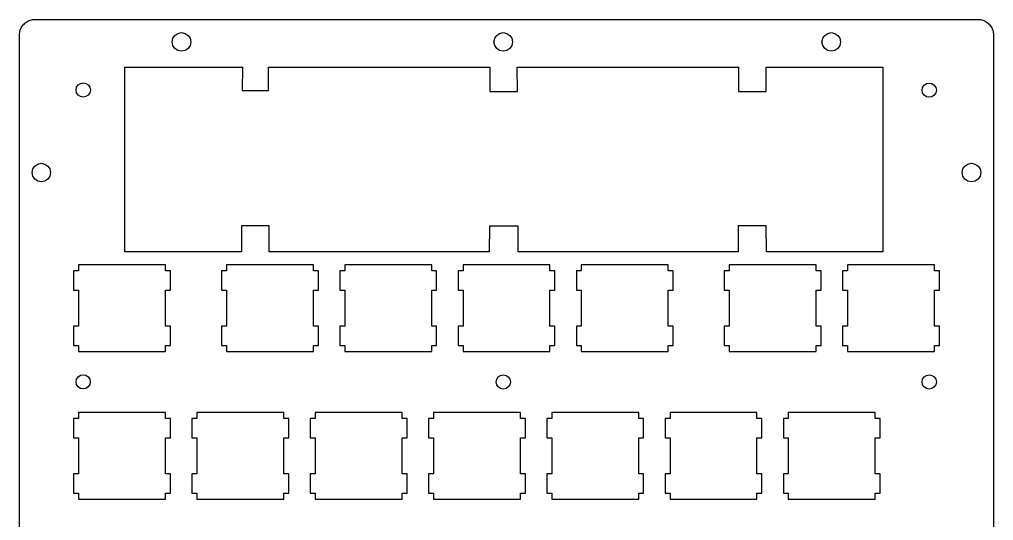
# Model space of a CAD drawing. Extents: x 0 to 157, y 0 to 163.
# Drawn here: x 0.1 to 157, y 82.4 to 163.2 of the extents above; entities that cross this region are included whole.
import ezdxf

# ---------------------------------------------------------------- set-up
doc = ezdxf.new("R2010")
doc.units = 0
doc.layers.get('0').update_dxf_attribs({"linetype": 'CONTINUOUS'})

msp = doc.modelspace()

# ---------------------------------------------------------------- linework, layer by layer
at = {"color": 5}
for p, q in [((2.209, 163.134), (2.40468, 163.157)), ((2.40468, 163.157), (2.60036, 163.164)), ((2.60036, 163.164), (154.477, 163.164)), ((154.477, 163.164), (154.672, 163.157)), ((154.672, 163.157), (154.868, 163.134)), ((0.22324, 161.436), (0.29077, 161.621)), ((0.29077, 161.621), (0.37345, 161.798)), ((0.37345, 161.798), (0.46853, 161.971)), ((0.46853, 161.971), (0.5774, 162.133)), ((0.5774, 162.133), (0.69867, 162.287)), ((0.69867, 162.287), (0.83234, 162.432)), ((0.83234, 162.432), (0.97703, 162.566)), ((0.97703, 162.566), (1.13137, 162.687)), ((1.13137, 162.687), (1.29398, 162.796)), ((1.29398, 162.796), (1.46623, 162.891)), ((1.46623, 162.891), (1.644, 162.974)), ((1.644, 162.974), (1.82866, 163.041)), ((1.82866, 163.041), (2.01745, 163.095)), ((2.01745, 163.095), (2.209, 163.134)), ((154.868, 163.134), (155.06, 163.095)), ((155.06, 163.095), (155.248, 163.041)), ((155.248, 163.041), (155.433, 162.974)), ((155.433, 162.974), (155.611, 162.891)), ((155.611, 162.891), (155.783, 162.796)), ((155.783, 162.796), (155.946, 162.687)), ((155.946, 162.687), (156.1, 162.566)), ((156.1, 162.566), (156.244, 162.432)), ((156.244, 162.432), (156.378, 162.287)), ((156.378, 162.287), (156.5, 162.133)), ((156.5, 162.133), (156.609, 161.971)), ((156.609, 161.971), (156.704, 161.798)), ((156.704, 161.798), (156.786, 161.621)), ((156.786, 161.621), (156.854, 161.436)), ((0.1006, 160.664), (0.10749, 160.86)), ((0.1006, 2.60036), (0.1006, 160.664)), ((0.10749, 160.86), (0.13091, 161.055)), ((0.13091, 161.055), (0.1695, 161.247)), ((0.1695, 161.247), (0.22324, 161.436)), ((24.6986, 159.542), (24.8157, 160.127)), ((24.8157, 160.127), (25.1382, 160.603)), ((25.1382, 160.603), (25.615, 160.925)), ((25.615, 160.925), (26.1993, 161.042)), ((26.1993, 161.042), (26.7822, 160.925)), ((26.7822, 160.925), (27.259, 160.603)), ((27.259, 160.603), (27.5801, 160.127)), ((27.5801, 160.127), (27.6986, 159.542)), ((76.521, 159.542), (76.6382, 160.127)), ((76.6382, 160.127), (76.9592, 160.603)), ((76.9592, 160.603), (77.4361, 160.925)), ((77.4361, 160.925), (78.0203, 161.042)), ((78.0203, 161.042), (78.6035, 160.925)), ((78.6035, 160.925), (79.0801, 160.603)), ((79.0801, 160.603), (79.4025, 160.127)), ((79.4025, 160.127), (79.5211, 159.542)), ((129.35, 159.542), (129.467, 160.127)), ((129.467, 160.127), (129.789, 160.603)), ((129.789, 160.603), (130.266, 160.925)), ((130.266, 160.925), (130.85, 161.042)), ((130.85, 161.042), (131.433, 160.925)), ((131.433, 160.925), (131.91, 160.603)), ((131.91, 160.603), (132.231, 160.127)), ((132.231, 160.127), (132.35, 159.542)), ((156.854, 161.436), (156.907, 161.247)), ((156.907, 161.247), (156.946, 161.055)), ((156.946, 161.055), (156.97, 160.86)), ((156.97, 160.86), (156.977, 160.664)), ((156.977, 160.664), (156.977, 2.60036)), ((24.8157, 158.96), (24.6986, 159.542)), ((25.1382, 158.483), (24.8157, 158.96)), ((25.615, 158.16), (25.1382, 158.483)), ((27.259, 158.483), (26.7822, 158.16)), ((27.5801, 158.96), (27.259, 158.483)), ((27.6986, 159.542), (27.5801, 158.96)), ((76.6382, 158.96), (76.521, 159.542)), ((76.9592, 158.483), (76.6382, 158.96)), ((77.4361, 158.16), (76.9592, 158.483)), ((79.0801, 158.483), (78.6035, 158.16)), ((79.4025, 158.96), (79.0801, 158.483)), ((79.5211, 159.542), (79.4025, 158.96)), ((129.467, 158.96), (129.35, 159.542)), ((129.789, 158.483), (129.467, 158.96)), ((130.266, 158.16), (129.789, 158.483)), ((131.91, 158.483), (131.433, 158.16)), ((132.231, 158.96), (131.91, 158.483)), ((132.35, 159.542), (132.231, 158.96)), ((26.1993, 158.042), (25.615, 158.16)), ((26.7822, 158.16), (26.1993, 158.042)), ((78.0203, 158.042), (77.4361, 158.16)), ((78.6035, 158.16), (78.0203, 158.042)), ((130.85, 158.042), (130.266, 158.16)), ((131.433, 158.16), (130.85, 158.042)), ((17.0684, 155.49), (35.9943, 155.49)), ((17.0684, 125.689), (17.0684, 155.49)), ((35.9943, 155.49), (35.9625, 151.692)), ((40.1863, 151.711), (40.2209, 155.49)), ((40.2209, 155.49), (75.8666, 155.49)), ((75.8666, 155.49), (75.8624, 151.547)), ((80.2845, 151.547), (80.2763, 155.49)), ((80.2763, 155.49), (115.889, 155.49)), ((115.889, 155.49), (115.885, 151.551)), ((120.334, 151.54), (120.334, 155.49)), ((120.334, 155.49), (139.125, 155.49)), ((139.125, 155.49), (139.125, 125.689)), ((9.21219, 151.795), (9.30176, 152.243)), ((9.30176, 152.243), (9.54842, 152.608)), ((9.54842, 152.608), (9.915, 152.855)), ((9.915, 152.855), (10.3628, 152.944)), ((10.3628, 152.944), (10.8093, 152.855)), ((10.8093, 152.855), (11.1745, 152.608)), ((11.1745, 152.608), (11.4212, 152.243)), ((11.4212, 152.243), (11.5121, 151.795)), ((145.473, 151.767), (145.562, 152.215)), ((145.562, 152.215), (145.809, 152.582)), ((145.809, 152.582), (146.174, 152.829)), ((146.174, 152.829), (146.622, 152.918)), ((146.622, 152.918), (147.068, 152.829)), ((147.068, 152.829), (147.435, 152.582)), ((147.435, 152.582), (147.682, 152.215)), ((147.682, 152.215), (147.773, 151.767)), ((9.30176, 151.349), (9.21219, 151.795)), ((9.54842, 150.982), (9.30176, 151.349)), ((9.915, 150.735), (9.54842, 150.982)), ((10.3628, 150.644), (9.915, 150.735)), ((10.8093, 150.735), (10.3628, 150.644)), ((11.1745, 150.982), (10.8093, 150.735)), ((11.4212, 151.349), (11.1745, 150.982)), ((11.5121, 151.795), (11.4212, 151.349)), ((35.9625, 151.692), (40.1863, 151.711)), ((75.8624, 151.547), (80.2845, 151.547)), ((115.885, 151.551), (120.334, 151.54)), ((145.562, 151.321), (145.473, 151.767)), ((145.809, 150.956), (145.562, 151.321)), ((146.174, 150.709), (145.809, 150.956)), ((146.622, 150.618), (146.174, 150.709)), ((147.068, 150.709), (146.622, 150.618)), ((147.435, 150.956), (147.068, 150.709)), ((147.682, 151.321), (147.435, 150.956)), ((147.773, 151.767), (147.682, 151.321)), ((2.55626, 139.543), (3.03306, 139.864)), ((3.03306, 139.864), (3.61735, 139.981)), ((3.61735, 139.981), (4.20028, 139.864)), ((4.20028, 139.864), (4.67706, 139.543)), ((152.378, 139.543), (152.855, 139.864)), ((152.855, 139.864), (153.44, 139.981)), ((153.44, 139.981), (154.023, 139.864)), ((154.023, 139.864), (154.5, 139.543)), ((2.11805, 138.482), (2.23518, 139.066)), ((2.23518, 137.898), (2.11805, 138.482)), ((2.23518, 139.066), (2.55626, 139.543)), ((4.67706, 139.543), (4.99953, 139.066)), ((4.99953, 139.066), (5.11803, 138.482)), ((5.11803, 138.482), (4.99953, 137.898)), ((151.94, 138.482), (152.057, 139.066)), ((152.057, 137.898), (151.94, 138.482)), ((152.057, 139.066), (152.378, 139.543)), ((154.5, 139.543), (154.821, 139.066)), ((154.821, 139.066), (154.94, 138.482)), ((154.94, 138.482), (154.821, 137.898)), ((2.55626, 137.421), (2.23518, 137.898)), ((3.03306, 137.1), (2.55626, 137.421)), ((3.61735, 136.981), (3.03306, 137.1)), ((4.20028, 137.1), (3.61735, 136.981)), ((4.67706, 137.421), (4.20028, 137.1)), ((4.99953, 137.898), (4.67706, 137.421)), ((152.378, 137.421), (152.057, 137.898)), ((152.855, 137.1), (152.378, 137.421)), ((153.44, 136.981), (152.855, 137.1)), ((154.023, 137.1), (153.44, 136.981)), ((154.5, 137.421), (154.023, 137.1)), ((154.821, 137.898), (154.5, 137.421)), ((40.3324, 129.894), (35.8719, 129.891)), ((35.8719, 129.891), (35.8733, 125.689)), ((40.3324, 125.689), (40.3324, 129.894)), ((75.7784, 129.873), (75.7728, 125.689)), ((80.3973, 129.862), (75.7784, 129.873)), ((80.4058, 125.689), (80.3973, 129.862)), ((115.842, 129.88), (115.831, 125.689)), ((120.374, 129.889), (115.842, 129.88)), ((120.394, 125.689), (120.374, 129.889)), ((35.8733, 125.689), (17.0684, 125.689)), ((75.7728, 125.689), (40.3324, 125.689)), ((115.831, 125.689), (80.4058, 125.689)), ((139.125, 125.689), (120.394, 125.689)), ((9.62561, 122.639), (8.82495, 122.639)), ((8.82495, 122.639), (8.82495, 119.538)), ((23.6265, 123.639), (9.62561, 123.639)), ((9.62561, 123.639), (9.62561, 122.639)), ((23.6265, 122.639), (23.6265, 123.639)), ((24.4257, 122.639), (23.6265, 122.639)), ((24.4257, 119.538), (24.4257, 122.639)), ((33.4381, 122.639), (32.6374, 122.639)), ((32.6374, 122.639), (32.6374, 119.538)), ((47.4377, 123.639), (33.4381, 123.639)), ((33.4381, 123.639), (33.4381, 122.639)), ((47.4377, 122.639), (47.4377, 123.639)), ((48.2381, 122.639), (47.4377, 122.639)), ((48.2381, 119.538), (48.2381, 122.639)), ((52.488, 122.639), (51.6876, 122.639)), ((51.6876, 122.639), (51.6876, 119.538)), ((66.4877, 123.639), (52.488, 123.639)), ((52.488, 123.639), (52.488, 122.639)), ((66.4877, 122.639), (66.4877, 123.639)), ((67.2881, 122.639), (66.4877, 122.639)), ((67.2881, 119.538), (67.2881, 122.639)), ((71.538, 122.639), (70.7376, 122.639)), ((70.7376, 122.639), (70.7376, 119.538)), ((85.5377, 123.639), (71.538, 123.639)), ((71.538, 123.639), (71.538, 122.639)), ((85.5377, 122.639), (85.5377, 123.639)), ((86.3381, 122.639), (85.5377, 122.639)), ((86.3381, 119.538), (86.3381, 122.639)), ((90.588, 122.639), (89.7876, 122.639)), ((89.7876, 122.639), (89.7876, 119.538)), ((104.588, 123.639), (90.588, 123.639)), ((90.588, 123.639), (90.588, 122.639)), ((104.588, 122.639), (104.588, 123.639)), ((105.388, 122.639), (104.588, 122.639)), ((105.388, 119.538), (105.388, 122.639)), ((114.401, 122.639), (113.601, 122.639)), ((113.601, 122.639), (113.601, 119.538)), ((128.402, 123.639), (114.401, 123.639)), ((114.401, 123.639), (114.401, 122.639)), ((128.402, 122.639), (128.402, 123.639)), ((129.201, 122.639), (128.402, 122.639)), ((129.201, 119.538), (129.201, 122.639)), ((133.451, 122.639), (132.65, 122.639)), ((132.65, 122.639), (132.65, 119.538)), ((147.452, 123.639), (133.451, 123.639)), ((133.451, 123.639), (133.451, 122.639)), ((147.452, 122.639), (147.452, 123.639)), ((148.251, 122.639), (147.452, 122.639)), ((148.251, 119.538), (148.251, 122.639)), ((8.82495, 119.538), (9.62561, 119.538)), ((9.62561, 119.538), (9.62561, 113.739)), ((23.6265, 113.739), (23.6265, 119.538)), ((23.6265, 119.538), (24.4257, 119.538)), ((32.6374, 119.538), (33.4381, 119.538)), ((33.4381, 119.538), (33.4381, 113.739)), ((47.4377, 113.739), (47.4377, 119.538)), ((47.4377, 119.538), (48.2381, 119.538)), ((51.6876, 119.538), (52.488, 119.538)), ((52.488, 119.538), (52.488, 113.739)), ((66.4877, 113.739), (66.4877, 119.538)), ((66.4877, 119.538), (67.2881, 119.538)), ((70.7376, 119.538), (71.538, 119.538)), ((71.538, 119.538), (71.538, 113.739)), ((85.5377, 113.739), (85.5377, 119.538)), ((85.5377, 119.538), (86.3381, 119.538)), ((89.7876, 119.538), (90.588, 119.538)), ((90.588, 119.538), (90.588, 113.739)), ((104.588, 113.739), (104.588, 119.538)), ((104.588, 119.538), (105.388, 119.538)), ((113.601, 119.538), (114.401, 119.538)), ((114.401, 119.538), (114.401, 113.739)), ((128.402, 113.739), (128.402, 119.538)), ((128.402, 119.538), (129.201, 119.538)), ((132.65, 119.538), (133.451, 119.538)), ((133.451, 119.538), (133.451, 113.739)), ((147.452, 113.739), (147.452, 119.538)), ((147.452, 119.538), (148.251, 119.538)), ((9.62561, 113.739), (8.82495, 113.739)), ((8.82495, 113.739), (8.82495, 110.639)), ((24.4257, 113.739), (23.6265, 113.739)), ((24.4257, 110.639), (24.4257, 113.739)), ((33.4381, 113.739), (32.6374, 113.739)), ((32.6374, 113.739), (32.6374, 110.639)), ((48.2381, 113.739), (47.4377, 113.739)), ((48.2381, 110.639), (48.2381, 113.739)), ((52.488, 113.739), (51.6876, 113.739)), ((51.6876, 113.739), (51.6876, 110.639)), ((67.2881, 113.739), (66.4877, 113.739)), ((67.2881, 110.639), (67.2881, 113.739)), ((71.538, 113.739), (70.7376, 113.739)), ((70.7376, 113.739), (70.7376, 110.639)), ((86.3381, 113.739), (85.5377, 113.739)), ((86.3381, 110.639), (86.3381, 113.739)), ((90.588, 113.739), (89.7876, 113.739)), ((89.7876, 113.739), (89.7876, 110.639)), ((105.388, 113.739), (104.588, 113.739)), ((105.388, 110.639), (105.388, 113.739)), ((114.401, 113.739), (113.601, 113.739)), ((113.601, 113.739), (113.601, 110.639)), ((129.201, 113.739), (128.402, 113.739)), ((129.201, 110.639), (129.201, 113.739)), ((133.451, 113.739), (132.65, 113.739)), ((132.65, 113.739), (132.65, 110.639)), ((148.251, 113.739), (147.452, 113.739)), ((148.251, 110.639), (148.251, 113.739)), ((8.82495, 110.639), (9.62561, 110.639)), ((9.62561, 110.639), (9.62561, 109.638)), ((23.6265, 109.638), (23.6265, 110.639)), ((23.6265, 110.639), (24.4257, 110.639)), ((32.6374, 110.639), (33.4381, 110.639)), ((33.4381, 110.639), (33.4381, 109.638)), ((47.4377, 109.638), (47.4377, 110.639)), ((47.4377, 110.639), (48.2381, 110.639)), ((51.6876, 110.639), (52.488, 110.639)), ((52.488, 110.639), (52.488, 109.638)), ((66.4877, 109.638), (66.4877, 110.639)), ((66.4877, 110.639), (67.2881, 110.639)), ((70.7376, 110.639), (71.538, 110.639)), ((71.538, 110.639), (71.538, 109.638)), ((85.5377, 109.638), (85.5377, 110.639)), ((85.5377, 110.639), (86.3381, 110.639)), ((89.7876, 110.639), (90.588, 110.639)), ((90.588, 110.639), (90.588, 109.638)), ((104.588, 109.638), (104.588, 110.639)), ((104.588, 110.639), (105.388, 110.639)), ((113.601, 110.639), (114.401, 110.639)), ((114.401, 110.639), (114.401, 109.638)), ((128.402, 109.638), (128.402, 110.639)), ((128.402, 110.639), (129.201, 110.639)), ((132.65, 110.639), (133.451, 110.639)), ((133.451, 110.639), (133.451, 109.638)), ((147.452, 109.638), (147.452, 110.639)), ((147.452, 110.639), (148.251, 110.639)), ((9.62561, 109.638), (23.6265, 109.638)), ((33.4381, 109.638), (47.4377, 109.638)), ((52.488, 109.638), (66.4877, 109.638)), ((71.538, 109.638), (85.5377, 109.638)), ((90.588, 109.638), (104.588, 109.638)), ((114.401, 109.638), (128.402, 109.638)), ((133.451, 109.638), (147.452, 109.638)), ((9.20669, 104.761), (9.29626, 105.209)), ((9.29626, 105.209), (9.54292, 105.576)), ((9.54292, 105.576), (9.90808, 105.822)), ((9.90808, 105.822), (10.356, 105.912)), ((10.356, 105.912), (10.8024, 105.822)), ((10.8024, 105.822), (11.169, 105.576)), ((11.169, 105.576), (11.4157, 105.209)), ((11.4157, 105.209), (11.5066, 104.761)), ((76.8696, 104.746), (76.9592, 105.194)), ((76.9592, 105.194), (77.2061, 105.561)), ((77.2061, 105.561), (77.5727, 105.807)), ((77.5727, 105.807), (78.0203, 105.897)), ((78.0203, 105.897), (78.4669, 105.807)), ((78.4669, 105.807), (78.8335, 105.561)), ((78.8335, 105.561), (79.0801, 105.194)), ((79.0801, 105.194), (79.1711, 104.746)), ((145.473, 104.746), (145.562, 105.194)), ((145.562, 105.194), (145.809, 105.561)), ((145.809, 105.561), (146.174, 105.807)), ((146.174, 105.807), (146.622, 105.897)), ((146.622, 105.897), (147.068, 105.807)), ((147.068, 105.807), (147.435, 105.561)), ((147.435, 105.561), (147.682, 105.194)), ((147.682, 105.194), (147.773, 104.746)), ((9.29626, 104.315), (9.20669, 104.761)), ((9.54292, 103.95), (9.29626, 104.315)), ((9.90808, 103.703), (9.54292, 103.95)), ((10.356, 103.612), (9.90808, 103.703)), ((10.8024, 103.703), (10.356, 103.612)), ((11.169, 103.95), (10.8024, 103.703)), ((11.4157, 104.315), (11.169, 103.95)), ((11.5066, 104.761), (11.4157, 104.315)), ((76.9592, 104.299), (76.8696, 104.746)), ((77.2061, 103.933), (76.9592, 104.299)), ((77.5727, 103.686), (77.2061, 103.933)), ((78.0203, 103.595), (77.5727, 103.686)), ((78.4669, 103.686), (78.0203, 103.595)), ((78.8335, 103.933), (78.4669, 103.686)), ((79.0801, 104.299), (78.8335, 103.933)), ((79.1711, 104.746), (79.0801, 104.299)), ((145.562, 104.299), (145.473, 104.746)), ((145.809, 103.933), (145.562, 104.299)), ((146.174, 103.686), (145.809, 103.933)), ((146.622, 103.595), (146.174, 103.686)), ((147.068, 103.686), (146.622, 103.595)), ((147.435, 103.933), (147.068, 103.686)), ((147.682, 104.299), (147.435, 103.933)), ((147.773, 104.746), (147.682, 104.299)), ((23.6265, 99.8266), (9.62561, 99.8266)), ((9.62561, 99.8266), (9.62561, 98.8261)), ((23.6265, 98.8261), (23.6265, 99.8266)), ((42.6766, 99.8266), (28.6756, 99.8266)), ((28.6756, 99.8266), (28.6756, 98.8261)), ((42.6766, 98.8261), (42.6766, 99.8266)), ((61.7266, 99.8266), (47.7255, 99.8266)), ((47.7255, 99.8266), (47.7255, 98.8261)), ((61.7266, 98.8261), (61.7266, 99.8266)), ((80.7766, 99.8266), (66.7755, 99.8266)), ((66.7755, 99.8266), (66.7755, 98.8261)), ((80.7766, 98.8261), (80.7766, 99.8266)), ((99.8266, 99.8266), (85.8255, 99.8266)), ((85.8255, 99.8266), (85.8255, 98.8261)), ((99.8266, 98.8261), (99.8266, 99.8266)), ((118.875, 99.8266), (104.876, 99.8266)), ((104.876, 99.8266), (104.876, 98.8261)), ((118.875, 98.8261), (118.875, 99.8266)), ((137.927, 99.8266), (123.926, 99.8266)), ((123.926, 99.8266), (123.926, 98.8261)), ((137.927, 98.8261), (137.927, 99.8266)), ((9.62561, 98.8261), (8.82495, 98.8261)), ((8.82495, 98.8261), (8.82495, 95.727)), ((24.4257, 98.8261), (23.6265, 98.8261)), ((24.4257, 95.727), (24.4257, 98.8261)), ((28.6756, 98.8261), (27.8763, 98.8261)), ((27.8763, 98.8261), (27.8763, 95.727)), ((43.4756, 98.8261), (42.6766, 98.8261)), ((43.4756, 95.727), (43.4756, 98.8261)), ((47.7255, 98.8261), (46.9265, 98.8261)), ((46.9265, 98.8261), (46.9265, 95.727)), ((62.5256, 98.8261), (61.7266, 98.8261)), ((62.5256, 95.727), (62.5256, 98.8261)), ((66.7755, 98.8261), (65.9765, 98.8261)), ((65.9765, 98.8261), (65.9765, 95.727)), ((81.5756, 98.8261), (80.7766, 98.8261)), ((81.5756, 95.727), (81.5756, 98.8261)), ((85.8255, 98.8261), (85.0265, 98.8261)), ((85.0265, 98.8261), (85.0265, 95.727)), ((100.624, 98.8261), (99.8266, 98.8261)), ((100.624, 95.727), (100.624, 98.8261)), ((104.876, 98.8261), (104.076, 98.8261)), ((104.076, 98.8261), (104.076, 95.727)), ((119.674, 98.8261), (118.875, 98.8261)), ((119.674, 95.727), (119.674, 98.8261)), ((123.926, 98.8261), (123.125, 98.8261)), ((123.125, 98.8261), (123.125, 95.727)), ((138.726, 98.8261), (137.927, 98.8261)), ((138.726, 95.727), (138.726, 98.8261)), ((8.82495, 95.727), (9.62561, 95.727)), ((9.62561, 95.727), (9.62561, 89.9266)), ((23.6265, 89.9266), (23.6265, 95.727)), ((23.6265, 95.727), (24.4257, 95.727)), ((27.8763, 95.727), (28.6756, 95.727)), ((28.6756, 95.727), (28.6756, 89.9266)), ((42.6766, 89.9266), (42.6766, 95.727)), ((42.6766, 95.727), (43.4756, 95.727)), ((46.9265, 95.727), (47.7255, 95.727)), ((47.7255, 95.727), (47.7255, 89.9266)), ((61.7266, 89.9266), (61.7266, 95.727)), ((61.7266, 95.727), (62.5256, 95.727)), ((65.9765, 95.727), (66.7755, 95.727)), ((66.7755, 95.727), (66.7755, 89.9266)), ((80.7766, 89.9266), (80.7766, 95.727)), ((80.7766, 95.727), (81.5756, 95.727)), ((85.0265, 95.727), (85.8255, 95.727)), ((85.8255, 95.727), (85.8255, 89.9266)), ((99.8266, 89.9266), (99.8266, 95.727)), ((99.8266, 95.727), (100.624, 95.727)), ((104.076, 95.727), (104.876, 95.727)), ((104.876, 95.727), (104.876, 89.9266)), ((118.875, 89.9266), (118.875, 95.727)), ((118.875, 95.727), (119.674, 95.727)), ((123.125, 95.727), (123.926, 95.727)), ((123.926, 95.727), (123.926, 89.9266)), ((137.927, 89.9266), (137.927, 95.727)), ((137.927, 95.727), (138.726, 95.727)), ((9.62561, 89.9266), (8.82495, 89.9266)), ((8.82495, 89.9266), (8.82495, 86.826)), ((24.4257, 89.9266), (23.6265, 89.9266)), ((24.4257, 86.826), (24.4257, 89.9266)), ((28.6756, 89.9266), (27.8763, 89.9266)), ((27.8763, 89.9266), (27.8763, 86.826)), ((43.4756, 89.9266), (42.6766, 89.9266)), ((43.4756, 86.826), (43.4756, 89.9266)), ((47.7255, 89.9266), (46.9265, 89.9266)), ((46.9265, 89.9266), (46.9265, 86.826)), ((62.5256, 89.9266), (61.7266, 89.9266)), ((62.5256, 86.826), (62.5256, 89.9266)), ((66.7755, 89.9266), (65.9765, 89.9266)), ((65.9765, 89.9266), (65.9765, 86.826)), ((81.5756, 89.9266), (80.7766, 89.9266)), ((81.5756, 86.826), (81.5756, 89.9266)), ((85.8255, 89.9266), (85.0265, 89.9266)), ((85.0265, 89.9266), (85.0265, 86.826)), ((100.624, 89.9266), (99.8266, 89.9266)), ((100.624, 86.826), (100.624, 89.9266)), ((104.876, 89.9266), (104.076, 89.9266)), ((104.076, 89.9266), (104.076, 86.826)), ((119.674, 89.9266), (118.875, 89.9266)), ((119.674, 86.826), (119.674, 89.9266)), ((123.926, 89.9266), (123.125, 89.9266)), ((123.125, 89.9266), (123.125, 86.826)), ((138.726, 89.9266), (137.927, 89.9266)), ((138.726, 86.826), (138.726, 89.9266)), ((8.82495, 86.826), (9.62561, 86.826)), ((9.62561, 86.826), (9.62561, 85.827)), ((23.6265, 85.827), (23.6265, 86.826)), ((23.6265, 86.826), (24.4257, 86.826)), ((27.8763, 86.826), (28.6756, 86.826)), ((28.6756, 86.826), (28.6756, 85.827)), ((42.6766, 85.827), (42.6766, 86.826)), ((42.6766, 86.826), (43.4756, 86.826)), ((46.9265, 86.826), (47.7255, 86.826)), ((47.7255, 86.826), (47.7255, 85.827)), ((61.7266, 85.827), (61.7266, 86.826)), ((61.7266, 86.826), (62.5256, 86.826)), ((65.9765, 86.826), (66.7755, 86.826)), ((66.7755, 86.826), (66.7755, 85.827)), ((80.7766, 85.827), (80.7766, 86.826)), ((80.7766, 86.826), (81.5756, 86.826)), ((85.0265, 86.826), (85.8255, 86.826)), ((85.8255, 86.826), (85.8255, 85.827)), ((99.8266, 85.827), (99.8266, 86.826)), ((99.8266, 86.826), (100.624, 86.826)), ((104.076, 86.826), (104.876, 86.826)), ((104.876, 86.826), (104.876, 85.827)), ((118.875, 85.827), (118.875, 86.826)), ((118.875, 86.826), (119.674, 86.826)), ((123.125, 86.826), (123.926, 86.826)), ((123.926, 86.826), (123.926, 85.827)), ((137.927, 85.827), (137.927, 86.826)), ((137.927, 86.826), (138.726, 86.826)), ((9.62561, 85.827), (23.6265, 85.827)), ((28.6756, 85.827), (42.6766, 85.827)), ((47.7255, 85.827), (61.7266, 85.827)), ((66.7755, 85.827), (80.7766, 85.827)), ((85.8255, 85.827), (99.8266, 85.827)), ((104.876, 85.827), (118.875, 85.827)), ((123.926, 85.827), (137.927, 85.827))]:
    msp.add_line(p, q, dxfattribs=at)

doc.saveas('drawing.dxf')
